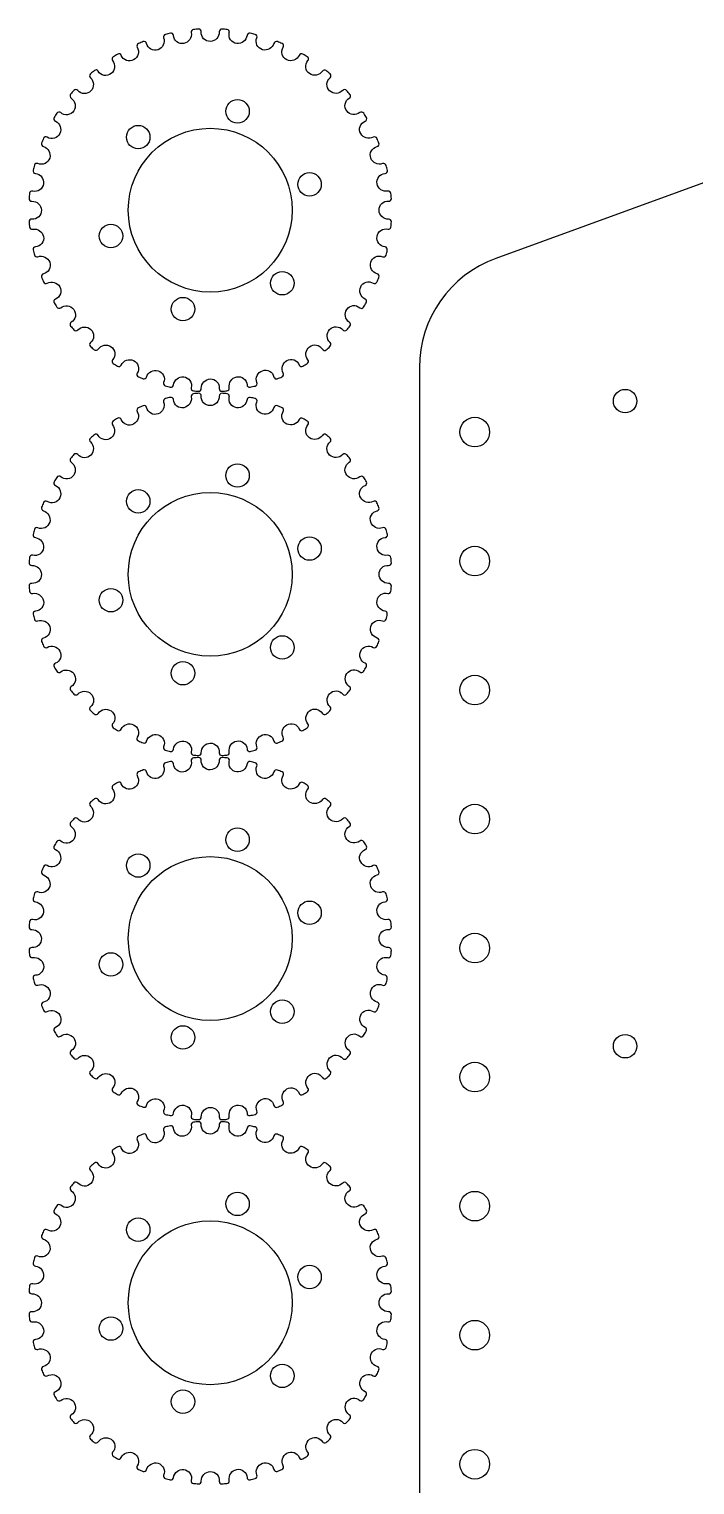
# Model space of a CAD drawing. Header units: inches. Extents: x -6.6 to 6.6, y -11.8 to 5.7.
# Drawn here: x -6.57 to -2.06, y -4.22 to 5.65 of the extents above; entities that cross this region are included whole.
import ezdxf

# ---------------------------------------------------------------- set-up
doc = ezdxf.new("R2010")
doc.units = ezdxf.units.IN
doc.header["$MEASUREMENT"] = 0

msp = doc.modelspace()

# ---------------------------------------------------------------- linework, layer by layer
for points in [[(-5.4707, 5.6308, -0.41343), (-5.5205, 5.5573, -0.45371), (-5.5906, 5.6118, 0.462818), (-5.6113, 5.6274, 0.007018), (-5.6449, 5.6194, 0.442685), (-5.6575, 5.5958, -0.41343), (-5.6952, 5.5154, -0.45371), (-5.7729, 5.5582, 0.462818), (-5.7958, 5.5704, 0.007018), (-5.8277, 5.5572, 0.442685), (-5.8364, 5.5319, -0.41343), (-5.8611, 5.4466, -0.45371), (-5.9446, 5.4768, 0.462818), (-5.9691, 5.4853, 0.007018), (-5.9986, 5.4672, 0.442685), (-6.0032, 5.4409, -0.41343), (-6.0142, 5.3528, -0.45371), (-6.1014, 5.3695, 0.462818), (-6.127, 5.374, 0.007018), (-6.1532, 5.3516, 0.442685), (-6.1537, 5.3249, -0.41343), (-6.1508, 5.2362, -0.45371), (-6.2395, 5.2391, 0.462818), (-6.2655, 5.2395, 0.007018), (-6.2879, 5.2133, 0.442685), (-6.2842, 5.1868, -0.41343), (-6.2674, 5.0996, -0.45371), (-6.3555, 5.0886, 0.462818), (-6.3812, 5.085, 0.007018), (-6.3993, 5.0555, 0.442685), (-6.3914, 5.03, -0.41343), (-6.3613, 4.9465, -0.45371), (-6.4466, 4.9218, 0.462818), (-6.4714, 4.9142, 0.007018), (-6.4846, 4.8823, 0.442685), (-6.4729, 4.8583, -0.41343), (-6.43, 4.7805, -0.45371), (-6.5104, 4.7428, 0.462818), (-6.5337, 4.7315, 0.007018), (-6.5418, 4.6979, 0.442685), (-6.5264, 4.676, -0.41343), (-6.4719, 4.6059, -0.45371), (-6.5454, 4.5561, 0.462818), (-6.5667, 4.5412, 0.007018), (-6.5694, 4.5068, 0.442685), (-6.5508, 4.4876, -0.41343), (-6.486, 4.4269, -0.45371), (-6.5508, 4.3661, 0.462818), (-6.5695, 4.3481, 0.007018), (-6.5668, 4.3137, 0.442685), (-6.5454, 4.2976, -0.41343), (-6.4719, 4.2478, -0.45371), (-6.5264, 4.1777, 0.462818), (-6.542, 4.157, 0.007018), (-6.534, 4.1234, 0.442685), (-6.5104, 4.1109, -0.41343), (-6.43, 4.0732, -0.45371), (-6.4729, 3.9954, 0.462818), (-6.485, 3.9725, 0.007018), (-6.4718, 3.9406, 0.442685), (-6.4466, 3.9319, -0.41343), (-6.3613, 3.9072, -0.45371), (-6.3914, 3.8237, 0.462818), (-6.3999, 3.7992, 0.007018), (-6.3819, 3.7698, 0.442685), (-6.3555, 3.7651, -0.41343), (-6.2674, 3.7541, -0.45371), (-6.2842, 3.6669, 0.462818), (-6.2887, 3.6414, 0.007018), (-6.2663, 3.6151, 0.442685), (-6.2395, 3.6147, -0.41343), (-6.1508, 3.6175, -0.45371), (-6.1537, 3.5288, 0.462818), (-6.1541, 3.5029, 0.007018), (-6.1279, 3.4804, 0.442685), (-6.1014, 3.4842, -0.41343), (-6.0142, 3.5009, -0.45371), (-6.0032, 3.4128, 0.462818), (-5.9996, 3.3871, 0.007018), (-5.9701, 3.3691, 0.442685), (-5.9446, 3.3769, -0.41343), (-5.8611, 3.4071, -0.45371), (-5.8364, 3.3218, 0.462818), (-5.8288, 3.297, 0.007018), (-5.7969, 3.2837, 0.442685), (-5.7729, 3.2955, -0.41343), (-5.6952, 3.3383, -0.45371), (-5.6575, 3.258, 0.462818), (-5.6461, 3.2347, 0.007018), (-5.6125, 3.2266, 0.442685), (-5.5906, 3.2419, -0.41343), (-5.5205, 3.2964, -0.45371), (-5.4707, 3.2229, 0.462818), (-5.4558, 3.2017, 0.007018), (-5.4214, 3.199, 0.442685), (-5.4022, 3.2175, -0.41343), (-5.3415, 3.2823, -0.45371), (-5.2808, 3.2175, 0.462818), (-5.2628, 3.1989, 0.007018), (-5.2283, 3.2016, 0.442685), (-5.2123, 3.2229, -0.41343), (-5.1624, 3.2964, -0.45371), (-5.0923, 3.2419, 0.462818), (-5.0716, 3.2263, 0.007018), (-5.038, 3.2344, 0.442685), (-5.0255, 3.258, -0.41343), (-4.9878, 3.3383, -0.45371), (-4.91, 3.2955, 0.462818), (-4.8872, 3.2833, 0.007018), (-4.8552, 3.2965, 0.442685), (-4.8466, 3.3218, -0.41343), (-4.8219, 3.4071, -0.45371), (-4.7384, 3.3769, 0.462818), (-4.7139, 3.3685, 0.007018), (-4.6844, 3.3865, 0.442685), (-4.6798, 3.4128, -0.41343), (-4.6687, 3.5009, -0.45371), (-4.5815, 3.4842, 0.462818), (-4.556, 3.4797, 0.007018), (-4.5297, 3.5021, 0.442685), (-4.5293, 3.5288, -0.41343), (-4.5322, 3.6175, -0.45371), (-4.4434, 3.6147, 0.462818), (-4.4175, 3.6142, 0.007018), (-4.3951, 3.6405, 0.442685), (-4.3988, 3.6669, -0.41343), (-4.4155, 3.7541, -0.45371), (-4.3274, 3.7651, 0.462818), (-4.3018, 3.7687, 0.007018), (-4.2837, 3.7982, 0.442685), (-4.2915, 3.8237, -0.41343), (-4.3217, 3.9072, -0.45371), (-4.2364, 3.9319, 0.462818), (-4.2116, 3.9395, 0.007018), (-4.1984, 3.9714, 0.442685), (-4.2101, 3.9954, -0.41343), (-4.253, 4.0732, -0.45371), (-4.1726, 4.1109, 0.462818), (-4.1493, 4.1223, 0.007018), (-4.1412, 4.1558, 0.442685), (-4.1565, 4.1777, -0.41343), (-4.211, 4.2478, -0.45371), (-4.1375, 4.2976, 0.462818), (-4.1163, 4.3125, 0.007018), (-4.1136, 4.3469, 0.442685), (-4.1322, 4.3661, -0.41343), (-4.197, 4.4269, -0.45371), (-4.1322, 4.4876, 0.462818), (-4.1135, 4.5056, 0.007018), (-4.1162, 4.54, 0.442685), (-4.1375, 4.5561, -0.41343), (-4.211, 4.6059, -0.45371), (-4.1565, 4.676, 0.462818), (-4.1409, 4.6967, 0.007018), (-4.149, 4.7303, 0.442685), (-4.1726, 4.7428, -0.41343), (-4.253, 4.7805, -0.45371), (-4.2101, 4.8583, 0.462818), (-4.1979, 4.8812, 0.007018), (-4.2111, 4.9131, 0.442685), (-4.2364, 4.9218, -0.41343), (-4.3217, 4.9465, -0.45371), (-4.2915, 5.03, 0.462818), (-4.2831, 5.0545, 0.007018), (-4.3011, 5.0839, 0.442685), (-4.3274, 5.0886, -0.41343), (-4.4155, 5.0996, -0.45371), (-4.3988, 5.1868, 0.462818), (-4.3943, 5.2123, 0.007018), (-4.4167, 5.2386, 0.442685), (-4.4434, 5.2391, -0.41343), (-4.5322, 5.2362, -0.45371), (-4.5293, 5.3249, 0.462818), (-4.5288, 5.3508, 0.007018), (-4.5551, 5.3733, 0.442685), (-4.5815, 5.3695, -0.41343), (-4.6687, 5.3528, -0.45371), (-4.6798, 5.4409, 0.462818), (-4.6834, 5.4666, 0.007018), (-4.7128, 5.4846, 0.442685), (-4.7384, 5.4768, -0.41343), (-4.8219, 5.4466, -0.45371), (-4.8466, 5.5319, 0.462818), (-4.8541, 5.5567, 0.007018), (-4.886, 5.57, 0.442685), (-4.91, 5.5582, -0.41343), (-4.9878, 5.5154, -0.45371), (-5.0255, 5.5958, 0.462818), (-5.0369, 5.6191, 0.007018), (-5.0705, 5.6271, 0.442685), (-5.0923, 5.6118, -0.41343), (-5.1624, 5.5573, -0.45371), (-5.2123, 5.6308, 0.462818), (-5.2271, 5.652, 0.007018), (-5.2616, 5.6548, 0.442685), (-5.2808, 5.6362, -0.41343), (-5.3415, 5.5714, -0.45371), (-5.4022, 5.6362, 0.462818), (-5.4202, 5.6548, 0.007018), (-5.4546, 5.6521, 0.442685)], [(-5.4707, 3.1608, -0.41343), (-5.5205, 3.0873, -0.45371), (-5.5906, 3.1418, 0.462818), (-5.6113, 3.1574, 0.007018), (-5.6449, 3.1494, 0.442685), (-5.6575, 3.1258, -0.41343), (-5.6952, 3.0454, -0.45371), (-5.7729, 3.0882, 0.462818), (-5.7958, 3.1004, 0.007018), (-5.8277, 3.0872, 0.442685), (-5.8364, 3.0619, -0.41343), (-5.8611, 2.9766, -0.45371), (-5.9446, 3.0068, 0.462818), (-5.9691, 3.0153, 0.007018), (-5.9986, 2.9972, 0.442685), (-6.0032, 2.9709, -0.41343), (-6.0142, 2.8828, -0.45371), (-6.1014, 2.8995, 0.462818), (-6.127, 2.904, 0.007018), (-6.1532, 2.8816, 0.442685), (-6.1537, 2.8549, -0.41343), (-6.1508, 2.7662, -0.45371), (-6.2395, 2.7691, 0.462818), (-6.2655, 2.7695, 0.007018), (-6.2879, 2.7433, 0.442685), (-6.2842, 2.7168, -0.41343), (-6.2674, 2.6296, -0.45371), (-6.3555, 2.6186, 0.462818), (-6.3812, 2.615, 0.007018), (-6.3993, 2.5855, 0.442685), (-6.3914, 2.56, -0.41343), (-6.3613, 2.4765, -0.45371), (-6.4466, 2.4518, 0.462818), (-6.4714, 2.4442, 0.007018), (-6.4846, 2.4123, 0.442685), (-6.4729, 2.3883, -0.41343), (-6.43, 2.3105, -0.45371), (-6.5104, 2.2728, 0.462818), (-6.5337, 2.2615, 0.007018), (-6.5418, 2.2279, 0.442685), (-6.5264, 2.206, -0.41343), (-6.4719, 2.1359, -0.45371), (-6.5454, 2.0861, 0.462818), (-6.5667, 2.0712, 0.007018), (-6.5694, 2.0368, 0.442685), (-6.5508, 2.0176, -0.41343), (-6.486, 1.9569, -0.45371), (-6.5508, 1.8961, 0.462818), (-6.5695, 1.8781, 0.007018), (-6.5668, 1.8437, 0.442685), (-6.5454, 1.8276, -0.41343), (-6.4719, 1.7778, -0.45371), (-6.5264, 1.7077, 0.462818), (-6.542, 1.687, 0.007018), (-6.534, 1.6534, 0.442685), (-6.5104, 1.6409, -0.41343), (-6.43, 1.6032, -0.45371), (-6.4729, 1.5254, 0.462818), (-6.485, 1.5025, 0.007018), (-6.4718, 1.4706, 0.442685), (-6.4466, 1.4619, -0.41343), (-6.3613, 1.4372, -0.45371), (-6.3914, 1.3537, 0.462818), (-6.3999, 1.3292, 0.007018), (-6.3819, 1.2998, 0.442685), (-6.3555, 1.2951, -0.41343), (-6.2674, 1.2841, -0.45371), (-6.2842, 1.1969, 0.462818), (-6.2887, 1.1714, 0.007018), (-6.2663, 1.1451, 0.442685), (-6.2395, 1.1447, -0.41343), (-6.1508, 1.1475, -0.45371), (-6.1537, 1.0588, 0.462818), (-6.1541, 1.0329, 0.007018), (-6.1279, 1.0104, 0.442685), (-6.1014, 1.0142, -0.41343), (-6.0142, 1.0309, -0.45371), (-6.0032, 0.9428, 0.462818), (-5.9996, 0.9171, 0.007018), (-5.9701, 0.8991, 0.442685), (-5.9446, 0.9069, -0.41343), (-5.8611, 0.9371, -0.45371), (-5.8364, 0.8518, 0.462818), (-5.8288, 0.827, 0.007018), (-5.7969, 0.8137, 0.442685), (-5.7729, 0.8255, -0.41343), (-5.6952, 0.8683, -0.45371), (-5.6575, 0.788, 0.462818), (-5.6461, 0.7647, 0.007018), (-5.6125, 0.7566, 0.442685), (-5.5906, 0.7719, -0.41343), (-5.5205, 0.8264, -0.45371), (-5.4707, 0.7529, 0.462818), (-5.4558, 0.7317, 0.007018), (-5.4214, 0.729, 0.442685), (-5.4022, 0.7475, -0.41343), (-5.3415, 0.8123, -0.45371), (-5.2808, 0.7475, 0.462818), (-5.2628, 0.7289, 0.007018), (-5.2283, 0.7316, 0.442685), (-5.2123, 0.7529, -0.41343), (-5.1624, 0.8264, -0.45371), (-5.0923, 0.7719, 0.462818), (-5.0716, 0.7563, 0.007018), (-5.038, 0.7644, 0.442685), (-5.0255, 0.788, -0.41343), (-4.9878, 0.8683, -0.45371), (-4.91, 0.8255, 0.462818), (-4.8872, 0.8133, 0.007018), (-4.8552, 0.8265, 0.442685), (-4.8466, 0.8518, -0.41343), (-4.8219, 0.9371, -0.45371), (-4.7384, 0.9069, 0.462818), (-4.7139, 0.8985, 0.007018), (-4.6844, 0.9165, 0.442685), (-4.6798, 0.9428, -0.41343), (-4.6687, 1.0309, -0.45371), (-4.5815, 1.0142, 0.462818), (-4.556, 1.0097, 0.007018), (-4.5297, 1.0321, 0.442685), (-4.5293, 1.0588, -0.41343), (-4.5322, 1.1475, -0.45371), (-4.4434, 1.1447, 0.462818), (-4.4175, 1.1442, 0.007018), (-4.3951, 1.1705, 0.442685), (-4.3988, 1.1969, -0.41343), (-4.4155, 1.2841, -0.45371), (-4.3274, 1.2951, 0.462818), (-4.3018, 1.2987, 0.007018), (-4.2837, 1.3282, 0.442685), (-4.2915, 1.3537, -0.41343), (-4.3217, 1.4372, -0.45371), (-4.2364, 1.4619, 0.462818), (-4.2116, 1.4695, 0.007018), (-4.1984, 1.5014, 0.442685), (-4.2101, 1.5254, -0.41343), (-4.253, 1.6032, -0.45371), (-4.1726, 1.6409, 0.462818), (-4.1493, 1.6523, 0.007018), (-4.1412, 1.6858, 0.442685), (-4.1565, 1.7077, -0.41343), (-4.211, 1.7778, -0.45371), (-4.1375, 1.8276, 0.462818), (-4.1163, 1.8425, 0.007018), (-4.1136, 1.8769, 0.442685), (-4.1322, 1.8961, -0.41343), (-4.197, 1.9569, -0.45371), (-4.1322, 2.0176, 0.462818), (-4.1135, 2.0356, 0.007018), (-4.1162, 2.07, 0.442685), (-4.1375, 2.0861, -0.41343), (-4.211, 2.1359, -0.45371), (-4.1565, 2.206, 0.462818), (-4.1409, 2.2267, 0.007018), (-4.149, 2.2603, 0.442685), (-4.1726, 2.2728, -0.41343), (-4.253, 2.3105, -0.45371), (-4.2101, 2.3883, 0.462818), (-4.1979, 2.4112, 0.007018), (-4.2111, 2.4431, 0.442685), (-4.2364, 2.4518, -0.41343), (-4.3217, 2.4765, -0.45371), (-4.2915, 2.56, 0.462818), (-4.2831, 2.5845, 0.007018), (-4.3011, 2.6139, 0.442685), (-4.3274, 2.6186, -0.41343), (-4.4155, 2.6296, -0.45371), (-4.3988, 2.7168, 0.462818), (-4.3943, 2.7423, 0.007018), (-4.4167, 2.7686, 0.442685), (-4.4434, 2.7691, -0.41343), (-4.5322, 2.7662, -0.45371), (-4.5293, 2.8549, 0.462818), (-4.5288, 2.8808, 0.007018), (-4.5551, 2.9033, 0.442685), (-4.5815, 2.8995, -0.41343), (-4.6687, 2.8828, -0.45371), (-4.6798, 2.9709, 0.462818), (-4.6834, 2.9966, 0.007018), (-4.7128, 3.0146, 0.442685), (-4.7384, 3.0068, -0.41343), (-4.8219, 2.9766, -0.45371), (-4.8466, 3.0619, 0.462818), (-4.8541, 3.0867, 0.007018), (-4.886, 3.1, 0.442685), (-4.91, 3.0882, -0.41343), (-4.9878, 3.0454, -0.45371), (-5.0255, 3.1258, 0.462818), (-5.0369, 3.1491, 0.007018), (-5.0705, 3.1571, 0.442685), (-5.0923, 3.1418, -0.41343), (-5.1624, 3.0873, -0.45371), (-5.2123, 3.1608, 0.462818), (-5.2271, 3.182, 0.007018), (-5.2616, 3.1848, 0.442685), (-5.2808, 3.1662, -0.41343), (-5.3415, 3.1014, -0.45371), (-5.4022, 3.1662, 0.462818), (-5.4202, 3.1848, 0.007018), (-5.4546, 3.1821, 0.442685)], [(-5.4707, 0.6908, -0.41343), (-5.5205, 0.6173, -0.45371), (-5.5906, 0.6718, 0.462818), (-5.6113, 0.6874, 0.007018), (-5.6449, 0.6794, 0.442685), (-5.6575, 0.6558, -0.41343), (-5.6952, 0.5754, -0.45371), (-5.7729, 0.6182, 0.462818), (-5.7958, 0.6304, 0.007018), (-5.8277, 0.6172, 0.442685), (-5.8364, 0.5919, -0.41343), (-5.8611, 0.5066, -0.45371), (-5.9446, 0.5368, 0.462818), (-5.9691, 0.5453, 0.007018), (-5.9986, 0.5272, 0.442685), (-6.0032, 0.5009, -0.41343), (-6.0142, 0.4128, -0.45371), (-6.1014, 0.4295, 0.462818), (-6.127, 0.434, 0.007018), (-6.1532, 0.4116, 0.442685), (-6.1537, 0.3849, -0.41343), (-6.1508, 0.2962, -0.45371), (-6.2395, 0.2991, 0.462818), (-6.2655, 0.2995, 0.007018), (-6.2879, 0.2733, 0.442685), (-6.2842, 0.2468, -0.41343), (-6.2674, 0.1596, -0.45371), (-6.3555, 0.1486, 0.462818), (-6.3812, 0.145, 0.007018), (-6.3993, 0.1155, 0.442685), (-6.3914, 0.09, -0.41343), (-6.3613, 0.0065, -0.45371), (-6.4466, -0.0182, 0.462818), (-6.4714, -0.0258, 0.007018), (-6.4846, -0.0577, 0.442685), (-6.4729, -0.0817, -0.41343), (-6.43, -0.1595, -0.45371), (-6.5104, -0.1972, 0.462818), (-6.5337, -0.2085, 0.007018), (-6.5418, -0.2421, 0.442685), (-6.5264, -0.264, -0.41343), (-6.4719, -0.3341, -0.45371), (-6.5454, -0.3839, 0.462818), (-6.5667, -0.3988, 0.007018), (-6.5694, -0.4332, 0.442685), (-6.5508, -0.4524, -0.41343), (-6.486, -0.5131, -0.45371), (-6.5508, -0.5739, 0.462818), (-6.5695, -0.5919, 0.007018), (-6.5668, -0.6263, 0.442685), (-6.5454, -0.6424, -0.41343), (-6.4719, -0.6922, -0.45371), (-6.5264, -0.7623, 0.462818), (-6.542, -0.783, 0.007018), (-6.534, -0.8166, 0.442685), (-6.5104, -0.8291, -0.41343), (-6.43, -0.8668, -0.45371), (-6.4729, -0.9446, 0.462818), (-6.485, -0.9675, 0.007018), (-6.4718, -0.9994, 0.442685), (-6.4466, -1.0081, -0.41343), (-6.3613, -1.0328, -0.45371), (-6.3914, -1.1163, 0.462818), (-6.3999, -1.1408, 0.007018), (-6.3819, -1.1702, 0.442685), (-6.3555, -1.1749, -0.41343), (-6.2674, -1.1859, -0.45371), (-6.2842, -1.2731, 0.462818), (-6.2887, -1.2986, 0.007018), (-6.2663, -1.3249, 0.442685), (-6.2395, -1.3253, -0.41343), (-6.1508, -1.3225, -0.45371), (-6.1537, -1.4112, 0.462818), (-6.1541, -1.4371, 0.007018), (-6.1279, -1.4596, 0.442685), (-6.1014, -1.4558, -0.41343), (-6.0142, -1.4391, -0.45371), (-6.0032, -1.5272, 0.462818), (-5.9996, -1.5529, 0.007018), (-5.9701, -1.5709, 0.442685), (-5.9446, -1.5631, -0.41343), (-5.8611, -1.5329, -0.45371), (-5.8364, -1.6182, 0.462818), (-5.8288, -1.643, 0.007018), (-5.7969, -1.6563, 0.442685), (-5.7729, -1.6445, -0.41343), (-5.6952, -1.6017, -0.45371), (-5.6575, -1.682, 0.462818), (-5.6461, -1.7053, 0.007018), (-5.6125, -1.7134, 0.442685), (-5.5906, -1.6981, -0.41343), (-5.5205, -1.6436, -0.45371), (-5.4707, -1.7171, 0.462818), (-5.4558, -1.7383, 0.007018), (-5.4214, -1.741, 0.442685), (-5.4022, -1.7225, -0.41343), (-5.3415, -1.6577, -0.45371), (-5.2808, -1.7225, 0.462818), (-5.2628, -1.7411, 0.007018), (-5.2283, -1.7384, 0.442685), (-5.2123, -1.7171, -0.41343), (-5.1624, -1.6436, -0.45371), (-5.0923, -1.6981, 0.462818), (-5.0716, -1.7137, 0.007018), (-5.038, -1.7056, 0.442685), (-5.0255, -1.682, -0.41343), (-4.9878, -1.6017, -0.45371), (-4.91, -1.6445, 0.462818), (-4.8872, -1.6567, 0.007018), (-4.8552, -1.6435, 0.442685), (-4.8466, -1.6182, -0.41343), (-4.8219, -1.5329, -0.45371), (-4.7384, -1.5631, 0.462818), (-4.7139, -1.5715, 0.007018), (-4.6844, -1.5535, 0.442685), (-4.6798, -1.5272, -0.41343), (-4.6687, -1.4391, -0.45371), (-4.5815, -1.4558, 0.462818), (-4.556, -1.4603, 0.007018), (-4.5297, -1.4379, 0.442685), (-4.5293, -1.4112, -0.41343), (-4.5322, -1.3225, -0.45371), (-4.4434, -1.3253, 0.462818), (-4.4175, -1.3258, 0.007018), (-4.3951, -1.2995, 0.442685), (-4.3988, -1.2731, -0.41343), (-4.4155, -1.1859, -0.45371), (-4.3274, -1.1749, 0.462818), (-4.3018, -1.1713, 0.007018), (-4.2837, -1.1418, 0.442685), (-4.2915, -1.1163, -0.41343), (-4.3217, -1.0328, -0.45371), (-4.2364, -1.0081, 0.462818), (-4.2116, -1.0005, 0.007018), (-4.1984, -0.9686, 0.442685), (-4.2101, -0.9446, -0.41343), (-4.253, -0.8668, -0.45371), (-4.1726, -0.8291, 0.462818), (-4.1493, -0.8177, 0.007018), (-4.1412, -0.7842, 0.442685), (-4.1565, -0.7623, -0.41343), (-4.211, -0.6922, -0.45371), (-4.1375, -0.6424, 0.462818), (-4.1163, -0.6275, 0.007018), (-4.1136, -0.5931, 0.442685), (-4.1322, -0.5739, -0.41343), (-4.197, -0.5131, -0.45371), (-4.1322, -0.4524, 0.462818), (-4.1135, -0.4344, 0.007018), (-4.1162, -0.4, 0.442685), (-4.1375, -0.3839, -0.41343), (-4.211, -0.3341, -0.45371), (-4.1565, -0.264, 0.462818), (-4.1409, -0.2433, 0.007018), (-4.149, -0.2097, 0.442685), (-4.1726, -0.1972, -0.41343), (-4.253, -0.1595, -0.45371), (-4.2101, -0.0817, 0.462818), (-4.1979, -0.0588, 0.007018), (-4.2111, -0.0269, 0.442685), (-4.2364, -0.0182, -0.41343), (-4.3217, 0.0065, -0.45371), (-4.2915, 0.09, 0.462818), (-4.2831, 0.1145, 0.007018), (-4.3011, 0.1439, 0.442685), (-4.3274, 0.1486, -0.41343), (-4.4155, 0.1596, -0.45371), (-4.3988, 0.2468, 0.462818), (-4.3943, 0.2723, 0.007018), (-4.4167, 0.2986, 0.442685), (-4.4434, 0.2991, -0.41343), (-4.5322, 0.2962, -0.45371), (-4.5293, 0.3849, 0.462818), (-4.5288, 0.4108, 0.007018), (-4.5551, 0.4333, 0.442685), (-4.5815, 0.4295, -0.41343), (-4.6687, 0.4128, -0.45371), (-4.6798, 0.5009, 0.462818), (-4.6834, 0.5266, 0.007018), (-4.7128, 0.5446, 0.442685), (-4.7384, 0.5368, -0.41343), (-4.8219, 0.5066, -0.45371), (-4.8466, 0.5919, 0.462818), (-4.8541, 0.6167, 0.007018), (-4.886, 0.63, 0.442685), (-4.91, 0.6182, -0.41343), (-4.9878, 0.5754, -0.45371), (-5.0255, 0.6558, 0.462818), (-5.0369, 0.6791, 0.007018), (-5.0705, 0.6871, 0.442685), (-5.0923, 0.6718, -0.41343), (-5.1624, 0.6173, -0.45371), (-5.2123, 0.6908, 0.462818), (-5.2271, 0.712, 0.007018), (-5.2616, 0.7148, 0.442685), (-5.2808, 0.6962, -0.41343), (-5.3415, 0.6314, -0.45371), (-5.4022, 0.6962, 0.462818), (-5.4202, 0.7148, 0.007018), (-5.4546, 0.7121, 0.442685)], [(-5.4707, -1.7792, -0.41343), (-5.5205, -1.8527, -0.45371), (-5.5906, -1.7982, 0.462818), (-5.6113, -1.7826, 0.007018), (-5.6449, -1.7906, 0.442685), (-5.6575, -1.8142, -0.41343), (-5.6952, -1.8946, -0.45371), (-5.7729, -1.8518, 0.462818), (-5.7958, -1.8396, 0.007018), (-5.8277, -1.8528, 0.442685), (-5.8364, -1.8781, -0.41343), (-5.8611, -1.9634, -0.45371), (-5.9446, -1.9332, 0.462818), (-5.9691, -1.9247, 0.007018), (-5.9986, -1.9428, 0.442685), (-6.0032, -1.9691, -0.41343), (-6.0142, -2.0572, -0.45371), (-6.1014, -2.0405, 0.462818), (-6.127, -2.036, 0.007018), (-6.1532, -2.0584, 0.442685), (-6.1537, -2.0851, -0.41343), (-6.1508, -2.1738, -0.45371), (-6.2395, -2.1709, 0.462818), (-6.2655, -2.1705, 0.007018), (-6.2879, -2.1967, 0.442685), (-6.2842, -2.2232, -0.41343), (-6.2674, -2.3104, -0.45371), (-6.3555, -2.3214, 0.462818), (-6.3812, -2.325, 0.007018), (-6.3993, -2.3545, 0.442685), (-6.3914, -2.38, -0.41343), (-6.3613, -2.4635, -0.45371), (-6.4466, -2.4882, 0.462818), (-6.4714, -2.4958, 0.007018), (-6.4846, -2.5277, 0.442685), (-6.4729, -2.5517, -0.41343), (-6.43, -2.6295, -0.45371), (-6.5104, -2.6672, 0.462818), (-6.5337, -2.6785, 0.007018), (-6.5418, -2.7121, 0.442685), (-6.5264, -2.734, -0.41343), (-6.4719, -2.8041, -0.45371), (-6.5454, -2.8539, 0.462818), (-6.5667, -2.8688, 0.007018), (-6.5694, -2.9032, 0.442685), (-6.5508, -2.9224, -0.41343), (-6.486, -2.9831, -0.45371), (-6.5508, -3.0439, 0.462818), (-6.5695, -3.0619, 0.007018), (-6.5668, -3.0963, 0.442685), (-6.5454, -3.1124, -0.41343), (-6.4719, -3.1622, -0.45371), (-6.5264, -3.2323, 0.462818), (-6.542, -3.253, 0.007018), (-6.534, -3.2866, 0.442685), (-6.5104, -3.2991, -0.41343), (-6.43, -3.3368, -0.45371), (-6.4729, -3.4146, 0.462818), (-6.485, -3.4375, 0.007018), (-6.4718, -3.4694, 0.442685), (-6.4466, -3.4781, -0.41343), (-6.3613, -3.5028, -0.45371), (-6.3914, -3.5863, 0.462818), (-6.3999, -3.6108, 0.007018), (-6.3819, -3.6402, 0.442685), (-6.3555, -3.6449, -0.41343), (-6.2674, -3.6559, -0.45371), (-6.2842, -3.7431, 0.462818), (-6.2887, -3.7686, 0.007018), (-6.2663, -3.7949, 0.442685), (-6.2395, -3.7953, -0.41343), (-6.1508, -3.7925, -0.45371), (-6.1537, -3.8812, 0.462818), (-6.1541, -3.9071, 0.007018), (-6.1279, -3.9296, 0.442685), (-6.1014, -3.9258, -0.41343), (-6.0142, -3.9091, -0.45371), (-6.0032, -3.9972, 0.462818), (-5.9996, -4.0229, 0.007018), (-5.9701, -4.0409, 0.442685), (-5.9446, -4.0331, -0.41343), (-5.8611, -4.0029, -0.45371), (-5.8364, -4.0882, 0.462818), (-5.8288, -4.113, 0.007018), (-5.7969, -4.1263, 0.442685), (-5.7729, -4.1145, -0.41343), (-5.6952, -4.0717, -0.45371), (-5.6575, -4.152, 0.462818), (-5.6461, -4.1753, 0.007018), (-5.6125, -4.1834, 0.442685), (-5.5906, -4.1681, -0.41343), (-5.5205, -4.1136, -0.45371), (-5.4707, -4.1871, 0.462818), (-5.4558, -4.2083, 0.007018), (-5.4214, -4.211, 0.442685), (-5.4022, -4.1925, -0.41343), (-5.3415, -4.1277, -0.45371), (-5.2808, -4.1925, 0.462818), (-5.2628, -4.2111, 0.007018), (-5.2283, -4.2084, 0.442685), (-5.2123, -4.1871, -0.41343), (-5.1624, -4.1136, -0.45371), (-5.0923, -4.1681, 0.462818), (-5.0716, -4.1837, 0.007018), (-5.038, -4.1756, 0.442685), (-5.0255, -4.152, -0.41343), (-4.9878, -4.0717, -0.45371), (-4.91, -4.1145, 0.462818), (-4.8872, -4.1267, 0.007018), (-4.8552, -4.1135, 0.442685), (-4.8466, -4.0882, -0.41343), (-4.8219, -4.0029, -0.45371), (-4.7384, -4.0331, 0.462818), (-4.7139, -4.0415, 0.007018), (-4.6844, -4.0235, 0.442685), (-4.6798, -3.9972, -0.41343), (-4.6687, -3.9091, -0.45371), (-4.5815, -3.9258, 0.462818), (-4.556, -3.9303, 0.007018), (-4.5297, -3.9079, 0.442685), (-4.5293, -3.8812, -0.41343), (-4.5322, -3.7925, -0.45371), (-4.4434, -3.7953, 0.462818), (-4.4175, -3.7958, 0.007018), (-4.3951, -3.7695, 0.442685), (-4.3988, -3.7431, -0.41343), (-4.4155, -3.6559, -0.45371), (-4.3274, -3.6449, 0.462818), (-4.3018, -3.6413, 0.007018), (-4.2837, -3.6118, 0.442685), (-4.2915, -3.5863, -0.41343), (-4.3217, -3.5028, -0.45371), (-4.2364, -3.4781, 0.462818), (-4.2116, -3.4705, 0.007018), (-4.1984, -3.4386, 0.442685), (-4.2101, -3.4146, -0.41343), (-4.253, -3.3368, -0.45371), (-4.1726, -3.2991, 0.462818), (-4.1493, -3.2877, 0.007018), (-4.1412, -3.2542, 0.442685), (-4.1565, -3.2323, -0.41343), (-4.211, -3.1622, -0.45371), (-4.1375, -3.1124, 0.462818), (-4.1163, -3.0975, 0.007018), (-4.1136, -3.0631, 0.442685), (-4.1322, -3.0439, -0.41343), (-4.197, -2.9831, -0.45371), (-4.1322, -2.9224, 0.462818), (-4.1135, -2.9044, 0.007018), (-4.1162, -2.87, 0.442685), (-4.1375, -2.8539, -0.41343), (-4.211, -2.8041, -0.45371), (-4.1565, -2.734, 0.462818), (-4.1409, -2.7133, 0.007018), (-4.149, -2.6797, 0.442685), (-4.1726, -2.6672, -0.41343), (-4.253, -2.6295, -0.45371), (-4.2101, -2.5517, 0.462818), (-4.1979, -2.5288, 0.007018), (-4.2111, -2.4969, 0.442685), (-4.2364, -2.4882, -0.41343), (-4.3217, -2.4635, -0.45371), (-4.2915, -2.38, 0.462818), (-4.2831, -2.3555, 0.007018), (-4.3011, -2.3261, 0.442685), (-4.3274, -2.3214, -0.41343), (-4.4155, -2.3104, -0.45371), (-4.3988, -2.2232, 0.462818), (-4.3943, -2.1977, 0.007018), (-4.4167, -2.1714, 0.442685), (-4.4434, -2.1709, -0.41343), (-4.5322, -2.1738, -0.45371), (-4.5293, -2.0851, 0.462818), (-4.5288, -2.0592, 0.007018), (-4.5551, -2.0367, 0.442685), (-4.5815, -2.0405, -0.41343), (-4.6687, -2.0572, -0.45371), (-4.6798, -1.9691, 0.462818), (-4.6834, -1.9434, 0.007018), (-4.7128, -1.9254, 0.442685), (-4.7384, -1.9332, -0.41343), (-4.8219, -1.9634, -0.45371), (-4.8466, -1.8781, 0.462818), (-4.8541, -1.8533, 0.007018), (-4.886, -1.84, 0.442685), (-4.91, -1.8518, -0.41343), (-4.9878, -1.8946, -0.45371), (-5.0255, -1.8142, 0.462818), (-5.0369, -1.7909, 0.007018), (-5.0705, -1.7829, 0.442685), (-5.0923, -1.7982, -0.41343), (-5.1624, -1.8527, -0.45371), (-5.2123, -1.7792, 0.462818), (-5.2271, -1.758, 0.007018), (-5.2616, -1.7552, 0.442685), (-5.2808, -1.7738, -0.41343), (-5.3415, -1.8386, -0.45371), (-5.4022, -1.7738, 0.462818), (-5.4202, -1.7552, 0.007018), (-5.4546, -1.7579, 0.442685)]]:
    msp.add_lwpolyline(points, format="xyb", close=True)
msp.add_lwpolyline([(4.0023, -4.8692), (4.0023, 3.3601, 0.315299), (3.4842, 4.1), (0.713, 5.1087, 0.176327), (-0.6335, 5.1087), (-3.4048, 4.1, 0.315299), (-3.9229, 3.3601), (-3.9229, -4.8692)], format="xyb")
for centre, radius in [((-5.1565, 5.0974), 0.0795), ((-5.8297, 4.9224), 0.0795), ((-5.3415, 4.4269), 0.5556), ((-4.6682, 4.6019), 0.0795), ((-6.0147, 4.2518), 0.0795), ((-4.8532, 3.9313), 0.0795), ((-5.5265, 3.7563), 0.0795), ((-2.5287, 3.132), 0.0795), ((-3.5479, 2.9222), 0.1005), ((-5.1565, 2.6274), 0.0795), ((-5.8297, 2.4524), 0.0795), ((-5.3415, 1.9569), 0.5556), ((-4.6682, 2.1319), 0.0795), ((-3.5479, 2.0472), 0.1005), ((-6.0147, 1.7818), 0.0795), ((-4.8532, 1.4613), 0.0795), ((-5.5265, 1.2863), 0.0795), ((-3.5479, 1.1722), 0.1005), ((-3.5479, 0.2972), 0.1005), ((-5.1565, 0.1574), 0.0795), ((-5.8297, -0.0176), 0.0795), ((-5.3415, -0.5131), 0.5556), ((-4.6682, -0.3381), 0.0795), ((-3.5479, -0.5778), 0.1005), ((-6.0147, -0.6882), 0.0795), ((-4.8532, -1.0087), 0.0795), ((-5.5265, -1.1837), 0.0795), ((-2.5287, -1.243), 0.0795), ((-3.5479, -1.4528), 0.1005), ((-5.1565, -2.3126), 0.0795), ((-3.5479, -2.3278), 0.1005), ((-5.8297, -2.4876), 0.0795), ((-5.3415, -2.9831), 0.5556), ((-4.6682, -2.8081), 0.0795), ((-6.0147, -3.1582), 0.0795), ((-3.5479, -3.2028), 0.1005), ((-4.8532, -3.4787), 0.0795), ((-5.5265, -3.6537), 0.0795), ((-3.5479, -4.0778), 0.1005)]:
    msp.add_circle(centre, radius)

doc.saveas('drawing.dxf')
